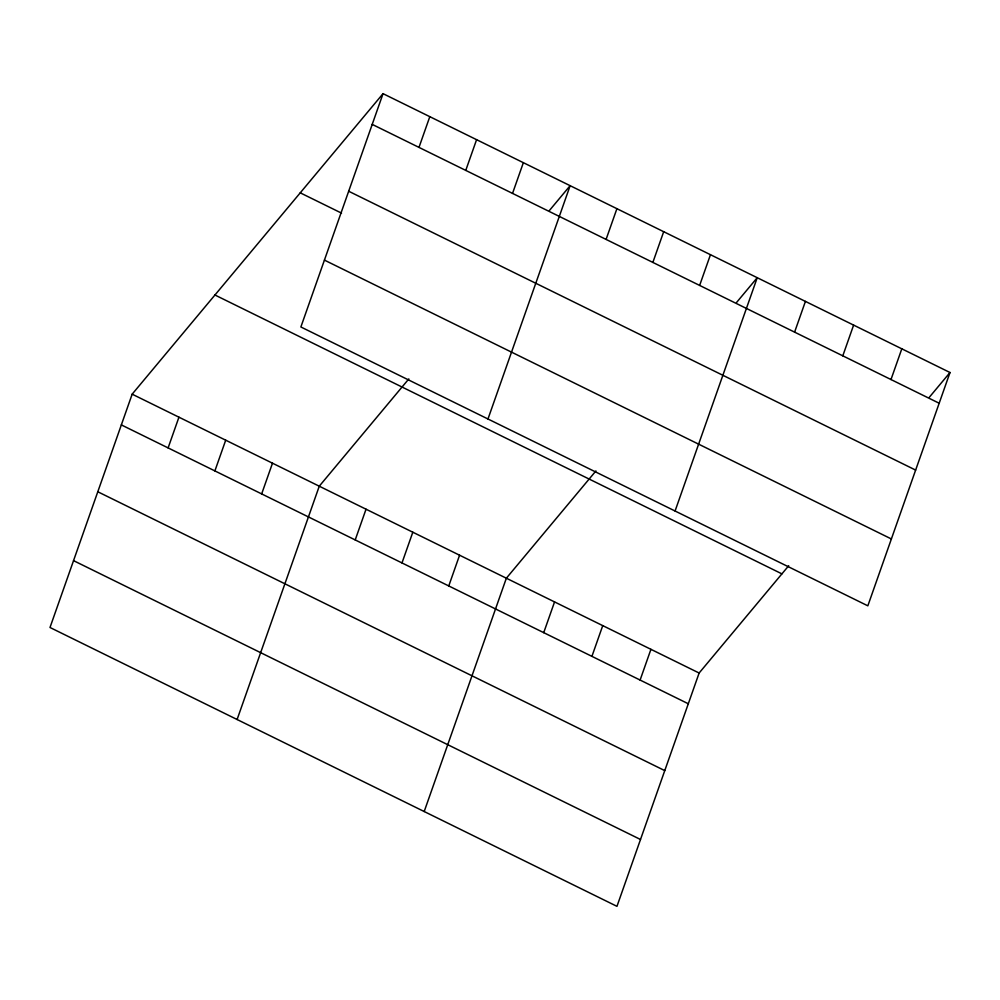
<?xml version="1.0" encoding="UTF-8"?>
<svg xmlns="http://www.w3.org/2000/svg" width="1000" height="1000" viewBox="0 0 1000 1000"><rect width="100%" height="100%" fill="white"/><g stroke="black" fill="none" stroke-linecap="round" stroke-linejoin="round"><path stroke-width="1.5" d="M383.038 93.663L300.875 326.975L867.837 605.825L950 372.512L383.038 93.663L132.162 394.175L50 627.487L616.962 906.338L699.125 673.025L788.7 565.737M168.113 447.912L178.938 417.188M214.887 470.913L225.712 440.188M261.663 493.925L272.488 463.2M418.988 147.387L429.812 116.662M237.1 719.513L319.262 486.2L408.837 378.9M465.763 170.4L476.587 139.675M355.213 539.938L366.037 509.2M512.537 193.4L523.362 162.675M401.987 562.938L412.812 532.212M487.975 418.988L570.138 185.675L549.438 210.475M448.762 585.938L459.575 555.212M606.087 239.412L616.912 208.688M424.2 811.525L506.35 578.225L595.925 470.925M652.862 262.413L663.688 231.688M543.725 632.65L554.55 601.925M699.638 285.425L710.462 254.7M591.925 656.35L602.737 625.625M675.075 511.012L757.237 277.7L736.538 302.5M640.113 680.05L650.925 649.325M794.6 332.125L805.425 301.4M842.8 355.838L853.612 325.112M890.987 379.538L901.812 348.812M929.3 397.3L950 372.512M372.212 124.388L939.175 403.237M348.675 191.238L915.638 470.087M300.25 192.838L341.525 213.125M324.425 260.113L891.388 538.962M214.95 295.012L781.912 573.862M132.162 394.175L699.125 673.025M121.337 424.9L688.3 703.763M97.8 491.763L664.762 770.612M73.537 560.638L640.5 839.488"/></g></svg>
